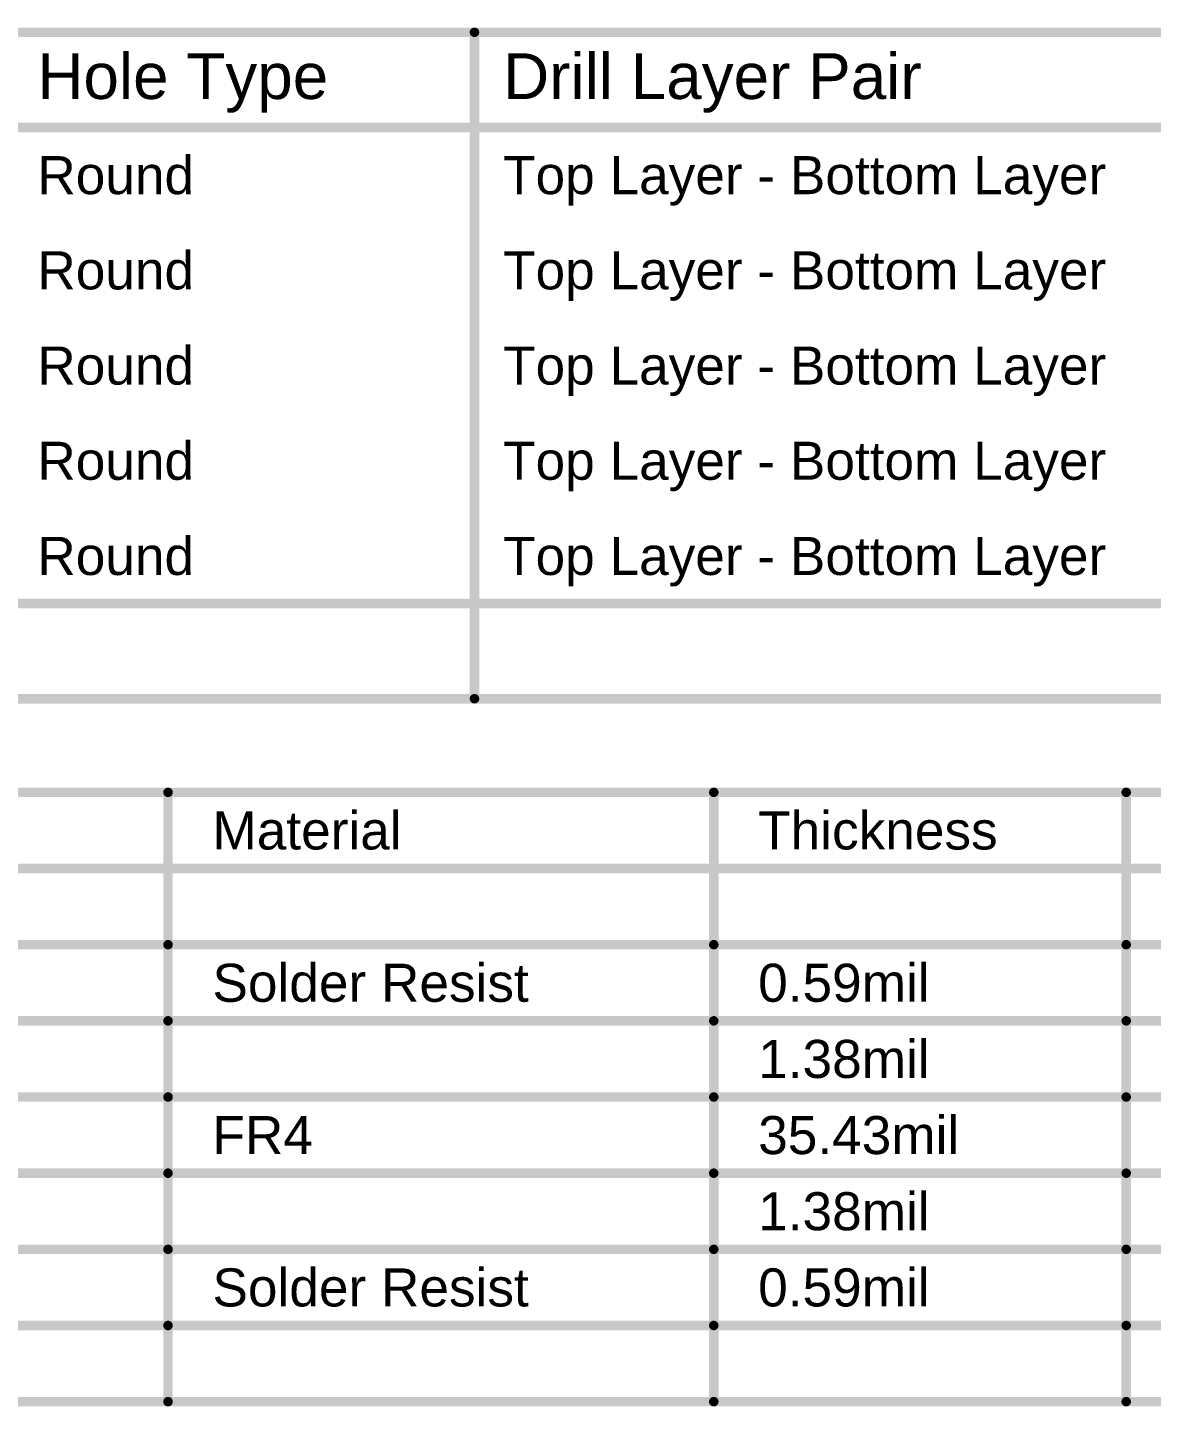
# Model space of a CAD drawing. Header units: inches. Extents: x 0 to 12.8, y -0.1 to 3.7.
# Drawn here: x 2.794 to 4.565, y 1.494 to 3.667 of the extents above; entities that cross this region are included whole.
import ezdxf

# ---------------------------------------------------------------- set-up
doc = ezdxf.new("R2010")
doc.units = ezdxf.units.IN
doc.header["$MEASUREMENT"] = 0
doc.layers.add('Drill Drawing', color=1, linetype='Continuous')
doc.layers.add('Fabrication', color=76, linetype='Continuous')
doc.styles.add('Arial', font='', dxfattribs={"height": 0.2})
doc.styles.get('Arial').set_extended_font_data('Arial')

msp = doc.modelspace()

# ---------------------------------------------------------------- linework, layer by layer
at = {"layer": 'Drill Drawing'}
for points in [[(0.0085, 3.6595, 0.015, 0.015, 0), (12.7729, 3.6595, 0.015, 0.015, 0)], [(3.4986, 2.6095, 0.015, 0.015, 0), (3.4986, 3.6595, 0.015, 0.015, 0)], [(0.0085, 3.5095, 0.015, 0.015, 0), (12.7729, 3.5095, 0.015, 0.015, 0)], [(0.0085, 2.7595, 0.015, 0.015, 0), (12.7729, 2.7595, 0.015, 0.015, 0)], [(0.0085, 2.6095, 0.015, 0.015, 0), (12.7729, 2.6095, 0.015, 0.015, 0)]]:
    msp.add_lwpolyline(points, format="xyseb", dxfattribs=at)
for points in [[(3.4948, 3.6595, 0.0075, 0.0075, 1), (3.5023, 3.6595, 0.0075, 0.0075, 1)], [(3.4948, 2.6095, 0.0075, 0.0075, 1), (3.5023, 2.6095, 0.0075, 0.0075, 1)]]:
    msp.add_lwpolyline(points, format="xyseb", close=True, dxfattribs=at)
at = {"layer": 'Fabrication'}
for points in [[(1.6761, 2.462, 0.015, 0.015, 0), (6.2149, 2.462, 0.015, 0.015, 0)], [(3.0157, 1.502, 0.015, 0.015, 0), (3.0157, 2.462, 0.015, 0.015, 0)], [(3.8755, 1.502, 0.015, 0.015, 0), (3.8755, 2.462, 0.015, 0.015, 0)], [(4.5253, 1.502, 0.015, 0.015, 0), (4.5253, 2.462, 0.015, 0.015, 0)], [(1.6761, 2.342, 0.015, 0.015, 0), (6.2149, 2.342, 0.015, 0.015, 0)], [(2.086, 2.222, 0.015, 0.015, 0), (3.0157, 2.222, 0.015, 0.015, 0)], [(3.0157, 2.222, 0.015, 0.015, 0), (3.8755, 2.222, 0.015, 0.015, 0)], [(3.8755, 2.222, 0.015, 0.015, 0), (4.5253, 2.222, 0.015, 0.015, 0)], [(4.5253, 2.222, 0.015, 0.015, 0), (5.0952, 2.222, 0.015, 0.015, 0)], [(2.086, 2.102, 0.015, 0.015, 0), (3.0157, 2.102, 0.015, 0.015, 0)], [(3.0157, 2.102, 0.015, 0.015, 0), (3.8755, 2.102, 0.015, 0.015, 0)], [(3.8755, 2.102, 0.015, 0.015, 0), (4.5253, 2.102, 0.015, 0.015, 0)], [(4.5253, 2.102, 0.015, 0.015, 0), (5.0952, 2.102, 0.015, 0.015, 0)], [(2.086, 1.982, 0.015, 0.015, 0), (3.0157, 1.982, 0.015, 0.015, 0)], [(3.0157, 1.982, 0.015, 0.015, 0), (3.8755, 1.982, 0.015, 0.015, 0)], [(3.8755, 1.982, 0.015, 0.015, 0), (4.5253, 1.982, 0.015, 0.015, 0)], [(4.5253, 1.982, 0.015, 0.015, 0), (5.0952, 1.982, 0.015, 0.015, 0)], [(2.086, 1.862, 0.015, 0.015, 0), (3.0157, 1.862, 0.015, 0.015, 0)], [(3.0157, 1.862, 0.015, 0.015, 0), (3.8755, 1.862, 0.015, 0.015, 0)], [(3.8755, 1.862, 0.015, 0.015, 0), (4.5253, 1.862, 0.015, 0.015, 0)], [(4.5253, 1.862, 0.015, 0.015, 0), (5.0952, 1.862, 0.015, 0.015, 0)], [(2.086, 1.742, 0.015, 0.015, 0), (3.0157, 1.742, 0.015, 0.015, 0)], [(3.0157, 1.742, 0.015, 0.015, 0), (3.8755, 1.742, 0.015, 0.015, 0)], [(3.8755, 1.742, 0.015, 0.015, 0), (4.5253, 1.742, 0.015, 0.015, 0)], [(4.5253, 1.742, 0.015, 0.015, 0), (5.0952, 1.742, 0.015, 0.015, 0)], [(2.086, 1.622, 0.015, 0.015, 0), (3.0157, 1.622, 0.015, 0.015, 0)], [(3.0157, 1.622, 0.015, 0.015, 0), (3.8755, 1.622, 0.015, 0.015, 0)], [(3.8755, 1.622, 0.015, 0.015, 0), (4.5253, 1.622, 0.015, 0.015, 0)], [(4.5253, 1.622, 0.015, 0.015, 0), (5.0952, 1.622, 0.015, 0.015, 0)], [(2.086, 1.502, 0.015, 0.015, 0), (3.0157, 1.502, 0.015, 0.015, 0)], [(3.0157, 1.502, 0.015, 0.015, 0), (3.8755, 1.502, 0.015, 0.015, 0)], [(3.8755, 1.502, 0.015, 0.015, 0), (4.5253, 1.502, 0.015, 0.015, 0)], [(4.5253, 1.502, 0.015, 0.015, 0), (5.0952, 1.502, 0.015, 0.015, 0)]]:
    msp.add_lwpolyline(points, format="xyseb", dxfattribs=at)
for points in [[(3.012, 2.462, 0.0075, 0.0075, 1), (3.0195, 2.462, 0.0075, 0.0075, 1)], [(3.8718, 2.462, 0.0075, 0.0075, 1), (3.8793, 2.462, 0.0075, 0.0075, 1)], [(4.5216, 2.462, 0.0075, 0.0075, 1), (4.5291, 2.462, 0.0075, 0.0075, 1)], [(3.012, 2.222, 0.0075, 0.0075, 1), (3.0195, 2.222, 0.0075, 0.0075, 1)], [(3.012, 2.222, 0.0075, 0.0075, 1), (3.0195, 2.222, 0.0075, 0.0075, 1)], [(3.8718, 2.222, 0.0075, 0.0075, 1), (3.8793, 2.222, 0.0075, 0.0075, 1)], [(3.8718, 2.222, 0.0075, 0.0075, 1), (3.8793, 2.222, 0.0075, 0.0075, 1)], [(4.5216, 2.222, 0.0075, 0.0075, 1), (4.5291, 2.222, 0.0075, 0.0075, 1)], [(4.5216, 2.222, 0.0075, 0.0075, 1), (4.5291, 2.222, 0.0075, 0.0075, 1)], [(3.012, 2.102, 0.0075, 0.0075, 1), (3.0195, 2.102, 0.0075, 0.0075, 1)], [(3.012, 2.102, 0.0075, 0.0075, 1), (3.0195, 2.102, 0.0075, 0.0075, 1)], [(3.8718, 2.102, 0.0075, 0.0075, 1), (3.8793, 2.102, 0.0075, 0.0075, 1)], [(3.8718, 2.102, 0.0075, 0.0075, 1), (3.8793, 2.102, 0.0075, 0.0075, 1)], [(4.5216, 2.102, 0.0075, 0.0075, 1), (4.5291, 2.102, 0.0075, 0.0075, 1)], [(4.5216, 2.102, 0.0075, 0.0075, 1), (4.5291, 2.102, 0.0075, 0.0075, 1)], [(3.012, 1.982, 0.0075, 0.0075, 1), (3.0195, 1.982, 0.0075, 0.0075, 1)], [(3.012, 1.982, 0.0075, 0.0075, 1), (3.0195, 1.982, 0.0075, 0.0075, 1)], [(3.8718, 1.982, 0.0075, 0.0075, 1), (3.8793, 1.982, 0.0075, 0.0075, 1)], [(3.8718, 1.982, 0.0075, 0.0075, 1), (3.8793, 1.982, 0.0075, 0.0075, 1)], [(4.5216, 1.982, 0.0075, 0.0075, 1), (4.5291, 1.982, 0.0075, 0.0075, 1)], [(4.5216, 1.982, 0.0075, 0.0075, 1), (4.5291, 1.982, 0.0075, 0.0075, 1)], [(3.012, 1.862, 0.0075, 0.0075, 1), (3.0195, 1.862, 0.0075, 0.0075, 1)], [(3.012, 1.862, 0.0075, 0.0075, 1), (3.0195, 1.862, 0.0075, 0.0075, 1)], [(3.8718, 1.862, 0.0075, 0.0075, 1), (3.8793, 1.862, 0.0075, 0.0075, 1)], [(3.8718, 1.862, 0.0075, 0.0075, 1), (3.8793, 1.862, 0.0075, 0.0075, 1)], [(4.5216, 1.862, 0.0075, 0.0075, 1), (4.5291, 1.862, 0.0075, 0.0075, 1)], [(4.5216, 1.862, 0.0075, 0.0075, 1), (4.5291, 1.862, 0.0075, 0.0075, 1)], [(3.012, 1.742, 0.0075, 0.0075, 1), (3.0195, 1.742, 0.0075, 0.0075, 1)], [(3.012, 1.742, 0.0075, 0.0075, 1), (3.0195, 1.742, 0.0075, 0.0075, 1)], [(3.8718, 1.742, 0.0075, 0.0075, 1), (3.8793, 1.742, 0.0075, 0.0075, 1)], [(3.8718, 1.742, 0.0075, 0.0075, 1), (3.8793, 1.742, 0.0075, 0.0075, 1)], [(4.5216, 1.742, 0.0075, 0.0075, 1), (4.5291, 1.742, 0.0075, 0.0075, 1)], [(4.5216, 1.742, 0.0075, 0.0075, 1), (4.5291, 1.742, 0.0075, 0.0075, 1)], [(3.012, 1.622, 0.0075, 0.0075, 1), (3.0195, 1.622, 0.0075, 0.0075, 1)], [(3.012, 1.622, 0.0075, 0.0075, 1), (3.0195, 1.622, 0.0075, 0.0075, 1)], [(3.8718, 1.622, 0.0075, 0.0075, 1), (3.8793, 1.622, 0.0075, 0.0075, 1)], [(3.8718, 1.622, 0.0075, 0.0075, 1), (3.8793, 1.622, 0.0075, 0.0075, 1)], [(4.5216, 1.622, 0.0075, 0.0075, 1), (4.5291, 1.622, 0.0075, 0.0075, 1)], [(4.5216, 1.622, 0.0075, 0.0075, 1), (4.5291, 1.622, 0.0075, 0.0075, 1)], [(3.012, 1.502, 0.0075, 0.0075, 1), (3.0195, 1.502, 0.0075, 0.0075, 1)], [(3.012, 1.502, 0.0075, 0.0075, 1), (3.0195, 1.502, 0.0075, 0.0075, 1)], [(3.012, 1.502, 0.0075, 0.0075, 1), (3.0195, 1.502, 0.0075, 0.0075, 1)], [(3.8718, 1.502, 0.0075, 0.0075, 1), (3.8793, 1.502, 0.0075, 0.0075, 1)], [(3.8718, 1.502, 0.0075, 0.0075, 1), (3.8793, 1.502, 0.0075, 0.0075, 1)], [(3.8718, 1.502, 0.0075, 0.0075, 1), (3.8793, 1.502, 0.0075, 0.0075, 1)], [(4.5216, 1.502, 0.0075, 0.0075, 1), (4.5291, 1.502, 0.0075, 0.0075, 1)], [(4.5216, 1.502, 0.0075, 0.0075, 1), (4.5291, 1.502, 0.0075, 0.0075, 1)], [(4.5216, 1.502, 0.0075, 0.0075, 1), (4.5291, 1.502, 0.0075, 0.0075, 1)]]:
    msp.add_lwpolyline(points, format="xyseb", close=True, dxfattribs=at)

# ---------------------------------------------------------------- texts
at = {"layer": 'Drill Drawing', "style": 'Arial'}
for s, height, p in [('Hole Type', 0.072, (2.8098, 3.5545)), ('Drill Layer Pair', 0.072, (3.5436, 3.5545)), ('Round', 0.06, (2.8098, 3.4045)), ('Top Layer - Bottom Layer', 0.06, (3.5436, 3.4045)), ('Round', 0.06, (2.8098, 3.2545)), ('Top Layer - Bottom Layer', 0.06, (3.5436, 3.2545)), ('Round', 0.06, (2.8098, 3.1045)), ('Top Layer - Bottom Layer', 0.06, (3.5436, 3.1045)), ('Round', 0.06, (2.8098, 2.9545)), ('Top Layer - Bottom Layer', 0.06, (3.5436, 2.9545)), ('Round', 0.06, (2.8098, 2.8045)), ('Top Layer - Bottom Layer', 0.06, (3.5436, 2.8045))]:
    msp.add_text(s, height=height, dxfattribs=at).set_placement(p)
at = {"layer": 'Fabrication', "style": 'Arial'}
for s, p in [('Material', (3.0857, 2.372)), ('Thickness', (3.9455, 2.372)), ('Solder Resist', (3.0857, 2.132)), ('0.59mil', (3.9455, 2.132)), ('1.38mil', (3.9455, 2.012)), ('FR4', (3.0857, 1.892)), ('35.43mil', (3.9455, 1.892)), ('1.38mil', (3.9455, 1.772)), ('Solder Resist', (3.0857, 1.652)), ('0.59mil', (3.9455, 1.652))]:
    msp.add_text(s, height=0.06, dxfattribs=at).set_placement(p)

doc.saveas('drawing.dxf')
